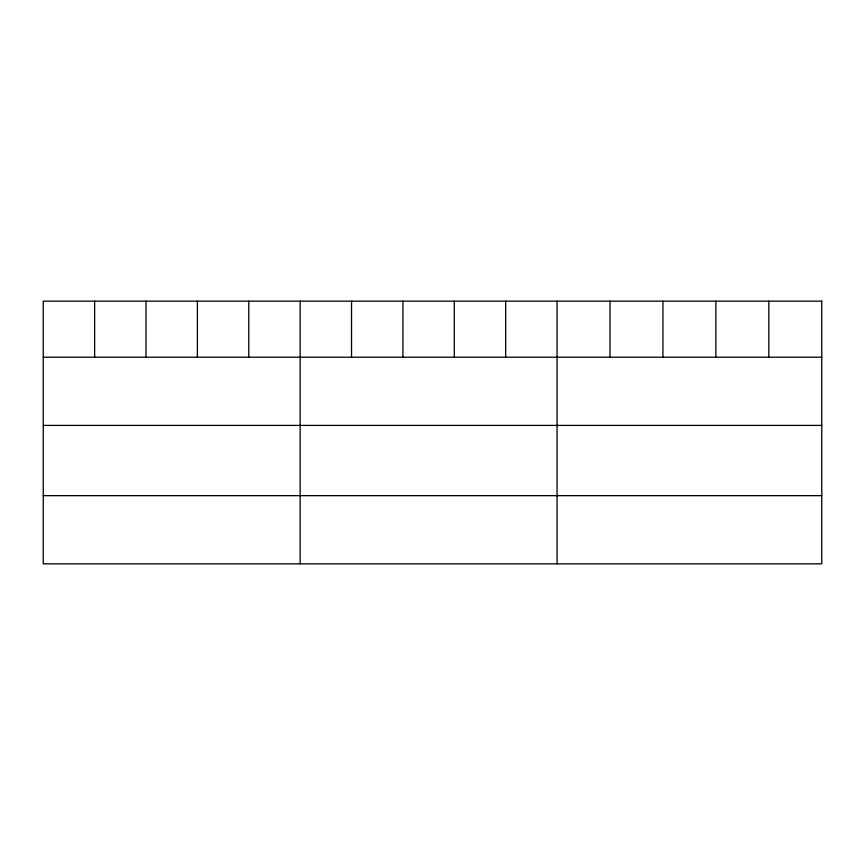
<?xml version="1.0" encoding="UTF-8"?>
<svg xmlns="http://www.w3.org/2000/svg" width="865" height="865" viewBox="0 0 865 865"><rect width="100%" height="100%" fill="white"/><g stroke="black" fill="none" stroke-linecap="round" stroke-linejoin="round"><path stroke-width="1.3" d="M43.25 357.213L821.75 357.213M43.25 425.407L821.75 425.407M43.25 495.656L821.75 495.656M768.812 301.15L768.812 357.213M715.874 301.15L715.874 357.213M662.936 301.15L662.936 357.213M609.998 301.15L609.998 357.213M557.06 301.15L557.06 563.85M505.679 301.15L505.679 357.213M454.298 301.15L454.298 357.213M402.917 301.15L402.917 357.213M351.536 301.15L351.536 357.213M300.155 301.15L300.155 563.85M248.774 301.15L248.774 357.213M197.393 301.15L197.393 357.213M146.012 301.15L146.012 357.213M94.631 301.15L94.631 357.213M821.75 301.15L43.25 301.15L43.25 563.85L821.75 563.85L821.75 301.15"/></g></svg>
